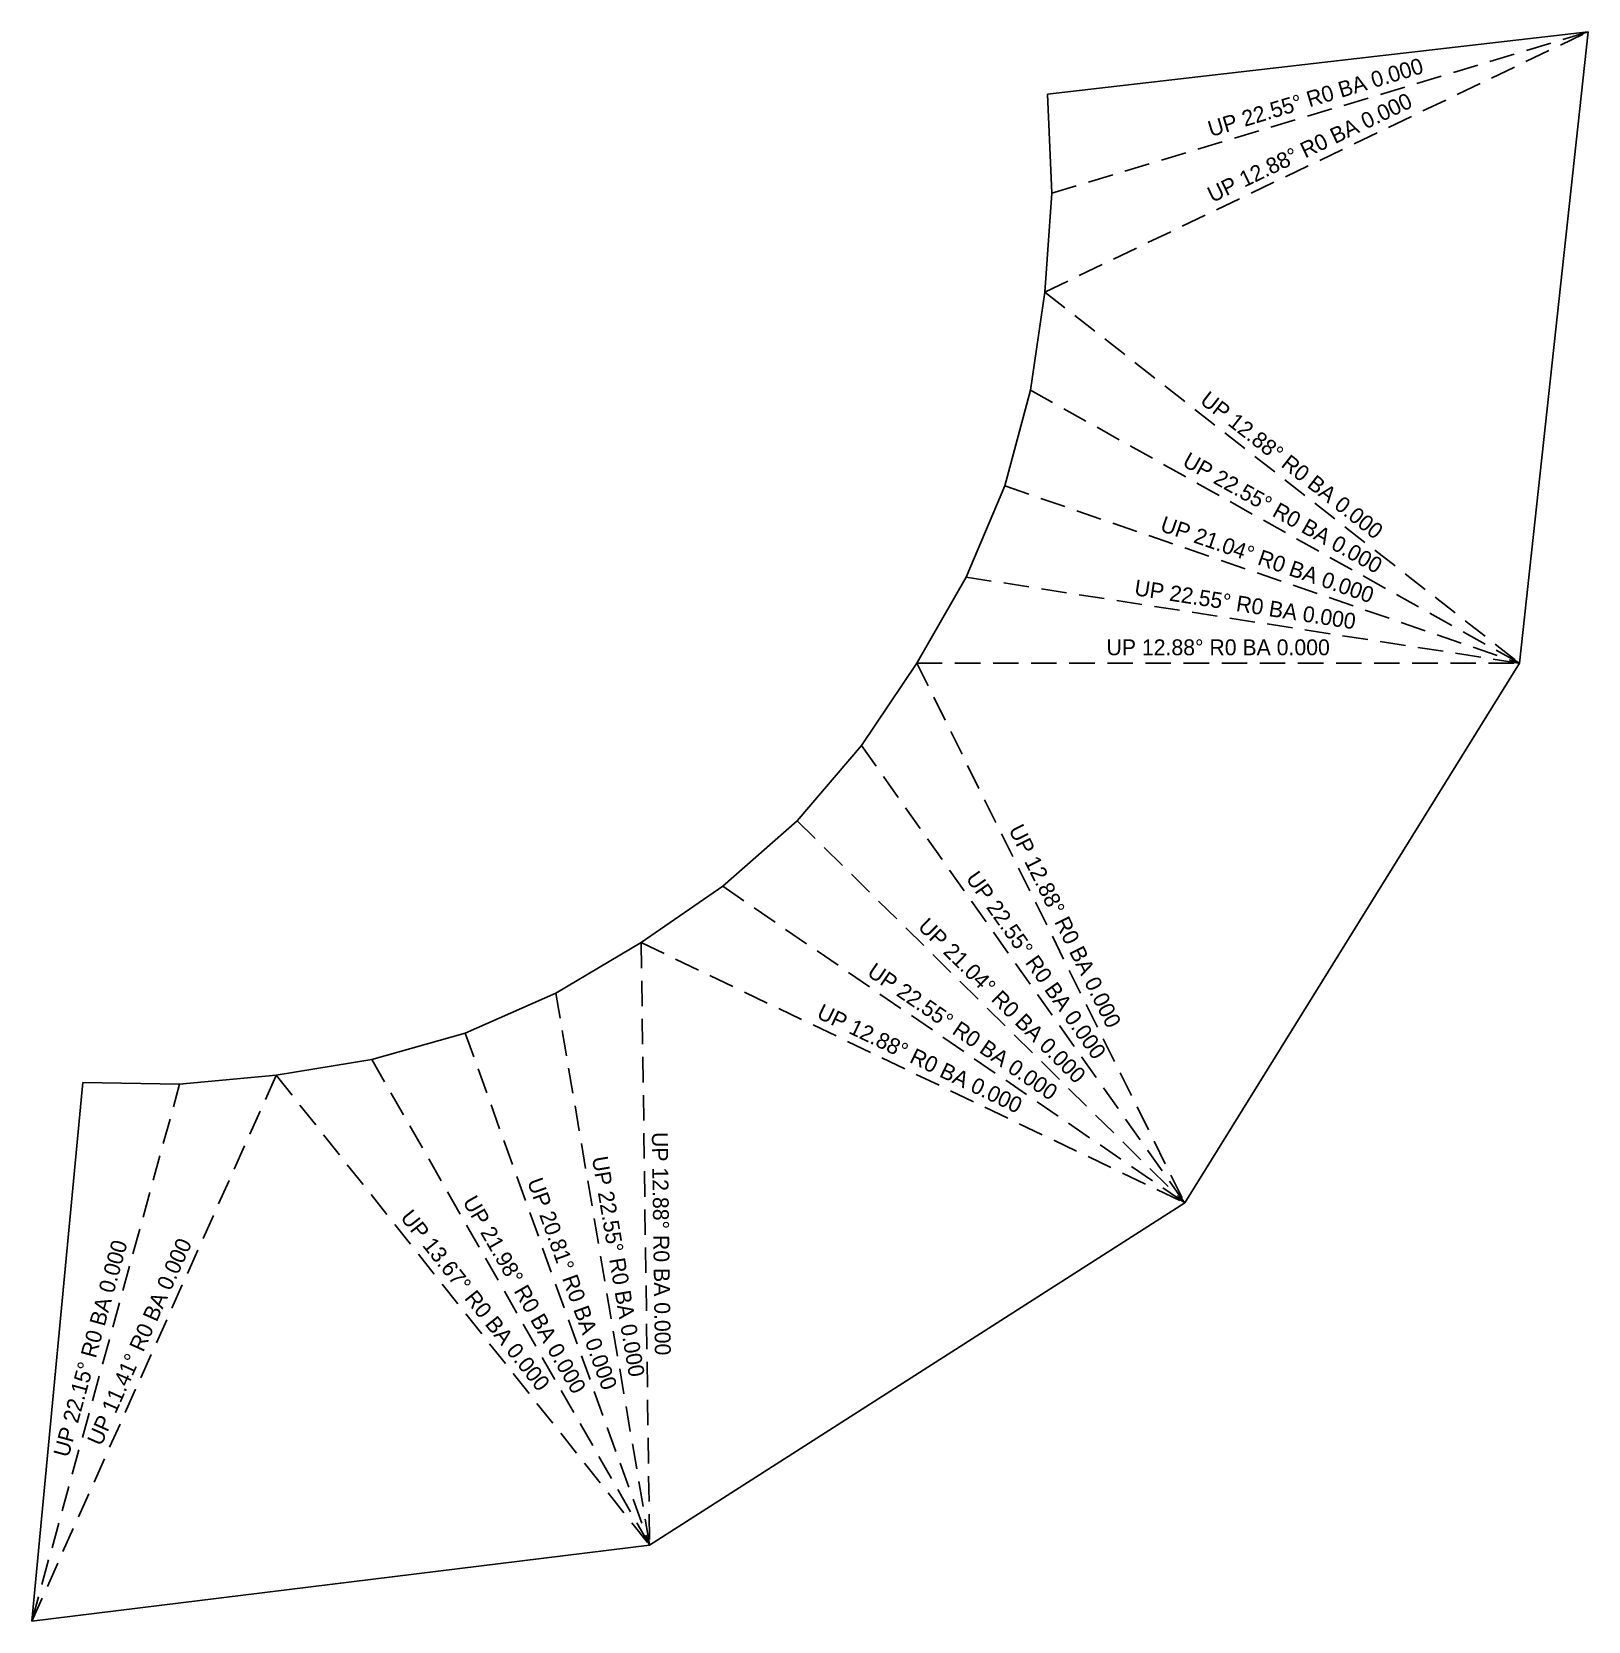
# Model space of a CAD drawing. Extents: x 0 to 245, y 0 to 250.
import ezdxf
from ezdxf.enums import TextEntityAlignment as Align

# ---------------------------------------------------------------- set-up
doc = ezdxf.new("R2010")
doc.units = 0
doc.linetypes.add('DASHED', pattern=[6, 4, -2])
for name, color, linetype in [('BEND_UP', 5, 'DASHED'), ('NOTES', 2, 'CONTINUOUS'), ('OUTLINE', 7, 'CONTINUOUS')]:
    doc.layers.add(name, color=color, linetype=linetype)

msp = doc.modelspace()

# ---------------------------------------------------------------- linework, layer by layer
at = {"layer": 'BEND_UP'}
for p, q in [((159.48, 209.28), (245.04, 250.25)), ((160.61, 224.84), (245.04, 250.25)), ((159.48, 209.28), (234.21, 150.84)), ((157.23, 193.83), (234.21, 150.84)), ((153.19, 178.75), (234.21, 150.84)), ((147.09, 164.39), (234.21, 150.84)), ((139.34, 150.84), (181.51, 65.86)), ((139.34, 150.84), (234.21, 150.84)), ((130.65, 137.88), (181.51, 65.86)), ((120.5, 126.03), (181.51, 65.86)), ((108.79, 115.71), (181.51, 65.86)), ((95.95, 106.84), (97.27, 11.98)), ((95.95, 106.84), (181.51, 65.86)), ((82.51, 98.9), (97.27, 11.98)), ((68.23, 92.6), (97.27, 11.98)), ((53.55, 88.42), (97.27, 11.98)), ((0, 0), (38.48, 85.97)), ((38.48, 85.97), (97.27, 11.98)), ((0, 0), (23.28, 84.57))]:
    msp.add_line(p, q, dxfattribs=at)
at = {"layer": 'OUTLINE'}
for p, q in [((159.91, 240.43), (245.04, 250.25)), ((234.21, 150.84), (245.04, 250.25)), ((159.91, 240.43), (160.61, 224.84)), ((159.48, 209.28), (160.61, 224.84)), ((157.23, 193.83), (159.48, 209.28)), ((153.19, 178.75), (157.23, 193.83)), ((147.09, 164.39), (153.19, 178.75)), ((139.34, 150.84), (147.09, 164.39)), ((130.65, 137.88), (139.34, 150.84)), ((181.51, 65.86), (234.21, 150.84)), ((120.5, 126.03), (130.65, 137.88)), ((108.79, 115.71), (120.5, 126.03)), ((95.95, 106.84), (108.79, 115.71)), ((82.51, 98.9), (95.95, 106.84)), ((68.23, 92.6), (82.51, 98.9)), ((53.55, 88.42), (68.23, 92.6)), ((38.48, 85.97), (53.55, 88.42)), ((23.28, 84.57), (38.48, 85.97)), ((0, 0), (8.02, 84.83)), ((8.02, 84.83), (23.28, 84.57)), ((97.27, 11.98), (181.51, 65.86)), ((0, 0), (97.27, 11.98))]:
    msp.add_line(p, q, dxfattribs=at)

# ---------------------------------------------------------------- texts
at = {"layer": 'NOTES'}
for s, rotation, p in [('UP 22.55%%d R0 BA 0.000', 16.7517, (202.1, 239.94)), ('UP 12.88%%d R0 BA 0.000', 25.5914, (201.18, 232.02)), ('UP 12.88%%d R0 BA 0.000', -38.0208, (198.38, 182.03)), ('UP 22.55%%d R0 BA 0.000', -29.1812, (196.94, 174.52)), ('UP 21.04%%d R0 BA 0.000', -19.0104, (194.52, 167.16)), ('UP 22.55%%d R0 BA 0.000', -8.8397, (191.04, 160.09)), ('UP 12.88%%d R0 BA 0.000', -63.6122, (162.67, 109.46)), ('UP 22.55%%d R0 BA 0.000', -54.7725, (158.12, 103.31)), ('UP 21.04%%d R0 BA 0.000', -44.6018, (152.76, 97.72)), ('UP 22.55%%d R0 BA 0.000', -34.431, (146.56, 92.85)), ('UP 12.88%%d R0 BA 0.000', -25.5914, (139.81, 88.6)), ('UP 12.88%%d R0 BA 0.000', -89.2036, (99.11, 59.44)), ('UP 22.55%%d R0 BA 0.000', -80.3639, (92.35, 55.86)), ('UP 20.81%%d R0 BA 0.000', -70.1931, (85.1, 53.14)), ('UP 21.98%%d R0 BA 0.000', -60.2347, (77.58, 51.44)), ('UP 13.67%%d R0 BA 0.000', -51.5342, (69.83, 50.53)), ('UP 11.41%%d R0 BA 0.000', 65.8869, (16.96, 44.01)), ('UP 22.15%%d R0 BA 0.000', 74.6086, (9.23, 42.95))]:
    msp.add_text(s, height=2.5, rotation=rotation, dxfattribs=at).set_placement(p, align=Align.MIDDLE_CENTER)
msp.add_text('UP 12.88%%d R0 BA 0.000', height=2.5, dxfattribs=at).set_placement((186.78, 153.34), align=Align.MIDDLE_CENTER)

doc.saveas('drawing.dxf')
